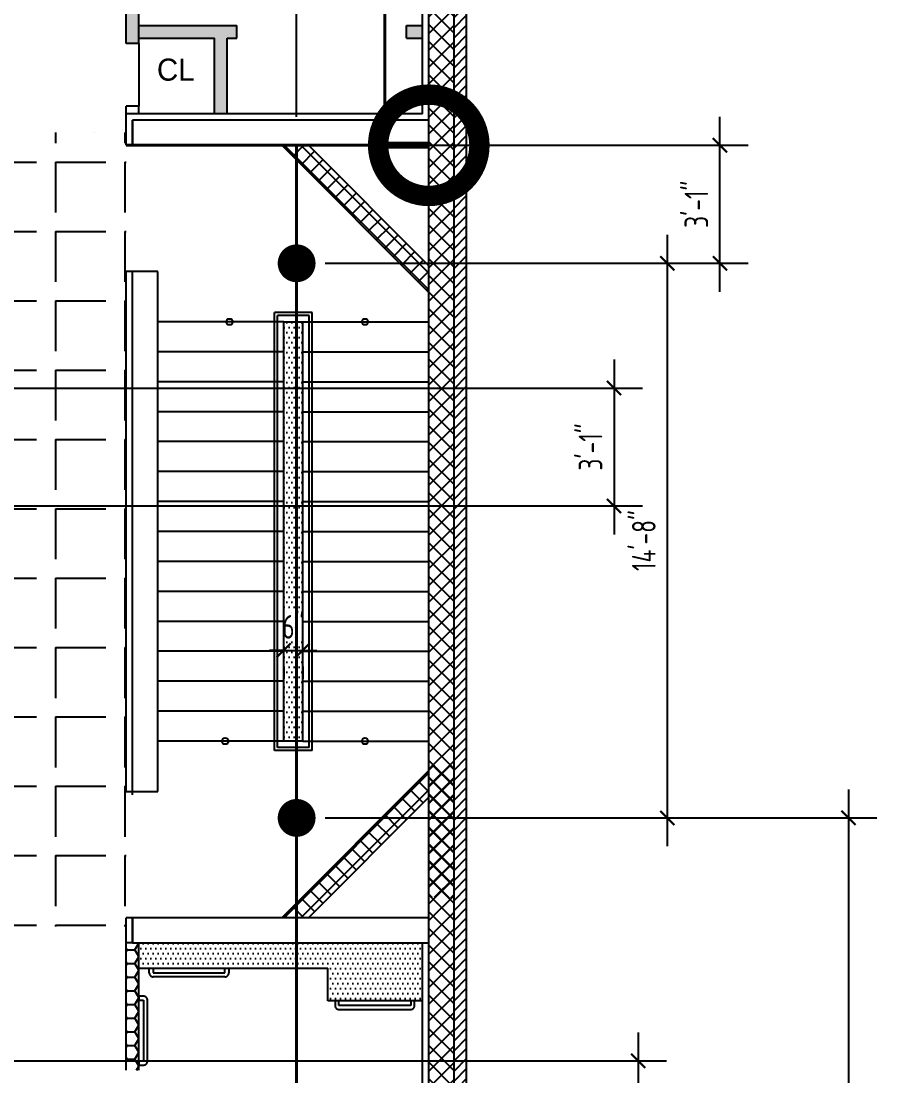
# Model space of a CAD drawing. Header units: inches. Extents: x -7743 to 108965, y 7770 to 27313.
# Drawn here: x 106509.2 to 106780.7, y 8165 to 8499.5 of the extents above; entities that cross this region are included whole.
import ezdxf

# ---------------------------------------------------------------- set-up
doc = ezdxf.new("R2010")
doc.units = ezdxf.units.IN
doc.header["$LTSCALE"] = 192
doc.header["$MEASUREMENT"] = 0
doc.linetypes.add('DASHED', pattern=[0.75, 0.5, -0.25])
doc.linetypes.add('HIDDEN', pattern=[0.375, 0.25, -0.125])
doc.layers.get('0').update_dxf_attribs({"linetype": 'CONTINUOUS'})
doc.layers.get('DEFPOINTS').update_dxf_attribs({"linetype": 'CONTINUOUS'})
for name, color, linetype in [('1DOORS', 1, 'CONTINUOUS'), ('1HIDDEN', 1, 'HIDDEN'), ('1SAN', 2, 'CONTINUOUS'), ('1wall', 7, 'CONTINUOUS'), ('A-HATCH', 1, 'CONTINUOUS'), ('A-PLAN-TEXT', 3, 'CONTINUOUS'), ('BRICK', 9, 'CONTINUOUS'), ('LEADER', 2, 'CONTINUOUS'), ('LIGHT', 2, 'CONTINUOUS'), ('MPFIXTURE', 3, 'CONTINUOUS')]:
    doc.layers.add(name, color=color, linetype=linetype)
doc.styles.add('AT7', font='ARCHTITL.SHX', dxfattribs={"height": 7})
doc.styles.get("Standard").update_dxf_attribs({"font": 'architxt.shx', "width": 0.85})
doc.dimstyles.new('DIM96', dxfattribs={"dimscale": 96, "dimtxt": 0.078125, "dimasz": 0.046875, "dimexe": 0.09375, "dimexo": 0.09375, "dimgap": 0.03125, "dimtad": 1, "dimdec": 0, "dimzin": 3, "dimdsep": 46, "dimlunit": 4, "dimtxsty": 'Standard', "dimblk1": 'ARCHTICK', "dimblk2": 'ARCHTICK', "dimsah": 1, "dimcen": 0, "dimdle": 0.09375, "dimadec": 0, "dimazin": 0, "dimtfac": 1, "dimtdec": 0, "dimtix": 1, "dimtmove": 2, "dimatfit": 3, "dimfxl": 1, "dimfrac": 2, "dimtolj": 1, "dimtzin": 1, "dimarcsym": 0})
pattern_1 = [(0, (-44113.4358, 40107.1258), (3.75, 2.1650635), [2.5, -5]), (120, (-44113.4358, 40107.1258), (-3.749999992, 2.165063514), [2.5, -5]), (60, (-44113.4358, 40107.1258), (8e-09, 4.330127014), [-5, 2.5])]

# ---------------------------------------------------------------- blocks, each defined once
blk = doc.blocks.new('_ARCHTICK')
at = {"color": 0, "linetype": 'ByBlock', "const_width": 0.15}
blk.add_lwpolyline([(-0.5, -0.5), (0.5, 0.5)], dxfattribs=at)
blk = doc.blocks.new('*D56')
at = {"layer": 'DEFPOINTS', "color": 0, "linetype": 'Continuous', "ltscale": 48, "transparency": 16777216}
for p in [(106592.54, 8303.79), (106598.54, 8303.79), (106598.54, 8299.95)]:
    blk.add_point(p, dxfattribs=at)
at = {"layer": 'LIGHT', "color": 0, "linetype": 'Continuous', "lineweight": -2, "ltscale": 48, "transparency": 16777216}
for p, q in [((106592.54, 8299.95), (106588.04, 8299.95)), ((106592.54, 8299.95), (106598.54, 8299.95)), ((106598.54, 8299.95), (106603.04, 8299.95)), ((106592.54, 8294.79), (106592.54, 8290.95)), ((106598.54, 8294.79), (106598.54, 8290.95))]:
    blk.add_line(p, q, dxfattribs=at)
at = {"layer": 'LIGHT', "color": 0, "linetype": 'Continuous', "lineweight": -2, "ltscale": 48, "transparency": 16777216, "xscale": 4.5, "yscale": 4.5, "zscale": 4.5}
blk.add_blockref('_ARCHTICK', (106592.54, 8299.95), dxfattribs=at)
at = {"layer": 'LIGHT', "color": 0, "linetype": 'Continuous', "lineweight": -2, "ltscale": 48, "transparency": 16777216, "xscale": 4.5, "yscale": 4.5, "zscale": 4.5, "rotation": 180}
blk.add_blockref('_ARCHTICK', (106598.54, 8299.95), dxfattribs=at)
at = {"layer": 'LIGHT', "color": 0, "linetype": 'Continuous', "ltscale": 48, "transparency": 16777216, "insert": (106595.54, 8307.42), "char_height": 7.5, "attachment_point": 5}
blk.add_mtext('\\A1;6"', dxfattribs=at)
blk = doc.blocks.new('*D141')
at = {"layer": 'DEFPOINTS', "color": 0, "linetype": 'Continuous', "lineweight": 200, "transparency": 16777216}
for p in [(106624.61, 8762.6), (106624.61, 8460.15), (106638.54, 8460.15)]:
    blk.add_point(p, dxfattribs=at)
at = {"layer": 'LIGHT', "color": 0, "linetype": 'Continuous', "lineweight": -2, "transparency": 16777216}
for p, q in [((106624.61, 8469.15), (106624.61, 8771.6)), ((106638.54, 8469.15), (106638.54, 8771.6)), ((106624.61, 8762.6), (106620.11, 8762.6)), ((106638.54, 8762.6), (106624.61, 8762.6)), ((106638.54, 8762.6), (106643.04, 8762.6))]:
    blk.add_line(p, q, dxfattribs=at)
at = {"layer": 'LIGHT', "color": 0, "linetype": 'Continuous', "lineweight": -2, "transparency": 16777216, "xscale": 4.5, "yscale": 4.5, "zscale": 4.5}
blk.add_blockref('_ARCHTICK', (106624.61, 8762.6), dxfattribs=at)
at = {"layer": 'LIGHT', "color": 0, "linetype": 'Continuous', "lineweight": -2, "transparency": 16777216, "xscale": 4.5, "yscale": 4.5, "zscale": 4.5, "rotation": 180}
blk.add_blockref('_ARCHTICK', (106638.54, 8762.6), dxfattribs=at)
at = {"layer": 'LIGHT', "color": 0, "linetype": 'Continuous', "lineweight": 40, "transparency": 16777216, "insert": (106631.57, 8770.07), "char_height": 7.5, "attachment_point": 5}
blk.add_mtext('\\A1;1\'-2"', dxfattribs=at)
blk = doc.blocks.new('*D148')
at = {"layer": 'DEFPOINTS', "color": 0, "linetype": 'Continuous', "lineweight": 200, "transparency": 16777216}
for p in [(106596.61, 8790.9), (106596.61, 8460.15), (106638.54, 8460.15)]:
    blk.add_point(p, dxfattribs=at)
at = {"layer": 'LIGHT', "color": 0, "linetype": 'Continuous', "lineweight": -2, "transparency": 16777216}
for p, q in [((106596.61, 8469.15), (106596.61, 8799.9)), ((106638.54, 8469.15), (106638.54, 8799.9)), ((106647.54, 8790.9), (106587.61, 8790.9))]:
    blk.add_line(p, q, dxfattribs=at)
at = {"layer": 'LIGHT', "color": 0, "linetype": 'Continuous', "lineweight": -2, "transparency": 16777216, "xscale": 4.5, "yscale": 4.5, "zscale": 4.5, "rotation": 180}
blk.add_blockref('_ARCHTICK', (106596.61, 8790.9), dxfattribs=at)
at = {"layer": 'LIGHT', "color": 0, "linetype": 'Continuous', "lineweight": -2, "transparency": 16777216, "xscale": 4.5, "yscale": 4.5, "zscale": 4.5}
blk.add_blockref('_ARCHTICK', (106638.54, 8790.9), dxfattribs=at)
at = {"layer": 'LIGHT', "color": 0, "linetype": 'Continuous', "lineweight": 40, "transparency": 16777216, "insert": (106617.57, 8798.36), "char_height": 7.5, "attachment_point": 5}
blk.add_mtext('\\A1;3\'-6"', dxfattribs=at)
blk = doc.blocks.new('*D155')
at = {"layer": 'DEFPOINTS', "color": 0, "linetype": 'Continuous', "lineweight": 200, "transparency": 16777216}
for p in [(106419, 8169.71), (106419, 8025.71), (106704.97, 8025.71)]:
    blk.add_point(p, dxfattribs=at)
at = {"layer": 'LIGHT', "color": 0, "linetype": 'Continuous', "lineweight": -2, "transparency": 16777216}
for p, q in [((106704.97, 8178.71), (106704.97, 8016.71)), ((106428, 8169.71), (106713.97, 8169.71)), ((106428, 8025.71), (106713.97, 8025.71))]:
    blk.add_line(p, q, dxfattribs=at)
at = {"layer": 'LIGHT', "color": 0, "linetype": 'Continuous', "lineweight": -2, "transparency": 16777216, "xscale": 4.5, "yscale": 4.5, "zscale": 4.5}
for p, rotation in [((106704.97, 8169.71), 90), ((106704.97, 8025.71), 270)]:
    blk.add_blockref('_ARCHTICK', p, dxfattribs=dict(at, rotation=rotation))
at = {"layer": 'LIGHT', "color": 0, "linetype": 'Continuous', "lineweight": 40, "transparency": 16777216, "insert": (106697.51, 8097.71), "char_height": 7.5, "attachment_point": 5, "rotation": 90}
blk.add_mtext('\\A1;12\'-0"', dxfattribs=at)
blk = doc.blocks.new('*D158')
at = {"layer": 'DEFPOINTS', "color": 0, "linetype": 'Continuous', "lineweight": 50, "transparency": 16777216}
for p in [(106600.35, 8460.15), (106730.9, 8460.15), (106596.61, 8422.71)]:
    blk.add_point(p, dxfattribs=at)
at = {"layer": 'LIGHT', "color": 0, "linetype": 'Continuous', "lineweight": -2, "transparency": 16777216}
for p, q in [((106730.9, 8413.71), (106730.9, 8469.15)), ((106609.35, 8460.15), (106739.9, 8460.15)), ((106605.61, 8422.71), (106739.9, 8422.71))]:
    blk.add_line(p, q, dxfattribs=at)
at = {"layer": 'LIGHT', "color": 0, "linetype": 'Continuous', "lineweight": -2, "transparency": 16777216, "xscale": 4.5, "yscale": 4.5, "zscale": 4.5}
for p, rotation in [((106730.9, 8460.15), 90), ((106730.9, 8422.71), 270)]:
    blk.add_blockref('_ARCHTICK', p, dxfattribs=dict(at, rotation=rotation))
at = {"layer": 'LIGHT', "color": 0, "linetype": 'Continuous', "lineweight": 40, "transparency": 16777216, "insert": (106723.44, 8441.43), "char_height": 7.5, "attachment_point": 5, "rotation": 90}
blk.add_mtext('\\A1;3\'-1"', dxfattribs=at)
blk = doc.blocks.new('*D173')
at = {"layer": 'DEFPOINTS', "color": 0, "linetype": 'Continuous', "lineweight": 50, "transparency": 16777216}
for p in [(106457.72, 8383.15), (106457.72, 8345.74), (106697.31, 8345.74)]:
    blk.add_point(p, dxfattribs=at)
at = {"layer": 'LIGHT', "color": 0, "linetype": 'Continuous', "lineweight": -2, "transparency": 16777216}
for p, q in [((106697.31, 8392.15), (106697.31, 8336.74)), ((106466.72, 8383.15), (106706.31, 8383.15)), ((106466.72, 8345.74), (106706.31, 8345.74))]:
    blk.add_line(p, q, dxfattribs=at)
at = {"layer": 'LIGHT', "color": 0, "linetype": 'Continuous', "lineweight": -2, "transparency": 16777216, "xscale": 4.5, "yscale": 4.5, "zscale": 4.5}
for p, rotation in [((106697.31, 8383.15), 90), ((106697.31, 8345.74), 270)]:
    blk.add_blockref('_ARCHTICK', p, dxfattribs=dict(at, rotation=rotation))
at = {"layer": 'LIGHT', "color": 0, "linetype": 'Continuous', "lineweight": 50, "transparency": 16777216, "insert": (106689.85, 8364.45), "char_height": 7.5, "attachment_point": 5, "rotation": 90}
blk.add_mtext('\\A1;3\'-1"', dxfattribs=at)
blk = doc.blocks.new('*D174')
at = {"layer": 'DEFPOINTS', "color": 0, "linetype": 'Continuous', "lineweight": 200, "transparency": 16777216}
for p in [(106596.61, 8422.71), (106596.61, 8246.8), (106714.22, 8246.8)]:
    blk.add_point(p, dxfattribs=at)
at = {"layer": 'LIGHT', "color": 0, "linetype": 'Continuous', "lineweight": -2, "transparency": 16777216}
for p, q in [((106714.22, 8431.71), (106714.22, 8237.8)), ((106605.61, 8422.71), (106723.22, 8422.71)), ((106605.61, 8246.8), (106723.22, 8246.8))]:
    blk.add_line(p, q, dxfattribs=at)
at = {"layer": 'LIGHT', "color": 0, "linetype": 'Continuous', "lineweight": -2, "transparency": 16777216, "xscale": 4.5, "yscale": 4.5, "zscale": 4.5}
for p, rotation in [((106714.22, 8422.71), 90), ((106714.22, 8246.8), 270)]:
    blk.add_blockref('_ARCHTICK', p, dxfattribs=dict(at, rotation=rotation))
at = {"layer": 'LIGHT', "color": 0, "linetype": 'Continuous', "lineweight": 40, "transparency": 16777216, "insert": (106706.76, 8334.76), "char_height": 7.5, "attachment_point": 5, "rotation": 90}
blk.add_mtext('\\A1;14\'-8"', dxfattribs=at)
blk = doc.blocks.new('*D214')
at = {"layer": 'DEFPOINTS', "color": 0, "linetype": 'Continuous', "lineweight": 200, "transparency": 16777216}
for p in [(106596.61, 8246.8), (106596.61, 8029.12), (106771.72, 8029.12)]:
    blk.add_point(p, dxfattribs=at)
at = {"layer": 'LIGHT', "color": 0, "linetype": 'Continuous', "lineweight": -2, "transparency": 16777216}
for p, q in [((106771.72, 8255.8), (106771.72, 8020.12)), ((106605.61, 8246.8), (106780.72, 8246.8)), ((106605.61, 8029.12), (106780.72, 8029.12))]:
    blk.add_line(p, q, dxfattribs=at)
at = {"layer": 'LIGHT', "color": 0, "linetype": 'Continuous', "lineweight": -2, "transparency": 16777216, "xscale": 4.5, "yscale": 4.5, "zscale": 4.5}
for p, rotation in [((106771.72, 8246.8), 90), ((106771.72, 8029.12), 270)]:
    blk.add_blockref('_ARCHTICK', p, dxfattribs=dict(at, rotation=rotation))
at = {"layer": 'LIGHT', "color": 0, "linetype": 'Continuous', "lineweight": 40, "transparency": 16777216, "insert": (106764.25, 8137.96), "char_height": 7.5, "attachment_point": 5, "rotation": 90}
blk.add_mtext('\\A1;18\'-2"', dxfattribs=at)

msp = doc.modelspace()

# ---------------------------------------------------------------- hatches: boundary and pattern name
at = {"layer": '1DOORS'}
h = msp.add_hatch(dxfattribs=at)
h.set_pattern_fill('ANSI37', color=256, scale=30, angle=270, style=0)
h.set_pattern_definition([(315, (252554.974, -20162.051), (2.65165043, 2.65165043), []), (45, (252554.974, -20162.051), (-2.65165043, 2.65165043), [])])
h.paths.add_polyline_path([(106186.54, 8307.43), (106178.54, 8307.43), (106178.54, 8232.79), (106186.54, 8232.6)])
h.paths.add_polyline_path([(106186.54, 8406.78), (106178.54, 8406.78), (106178.54, 8331.43), (106186.54, 8331.43)])
h.paths.add_polyline_path([(106646.54, 8673.31), (106638.54, 8673.31), (106638.54, 8221.66), (106646.54, 8221.46)])
h.paths.add_polyline_path([(106178.54, 8458.38), (106186.54, 8458.38), (106186.54, 8673.31), (106178.54, 8673.31)])
h = msp.add_hatch(dxfattribs=at)
h.set_pattern_fill('ANSI37', color=256, scale=30, angle=270, style=0)
h.set_pattern_definition([(315, (252554.974, -20119.9068), (2.65165043, 2.65165043), []), (45, (252554.974, -20119.9068), (-2.65165043, 2.65165043), [])])
h.paths.add_polyline_path([(106312.24, 7956.65), (106312.24, 7948.65), (106342.97, 7948.65), (106342.97, 7956.65)])
h.paths.add_polyline_path([(106496.33, 7956.65), (106496.33, 7948.65), (106510.58, 7948.65), (106510.58, 7956.65)])
h.paths.add_polyline_path([(106424.33, 7948.65), (106424.33, 7956.65), (106414.97, 7956.65), (106414.97, 7948.65)])
h.paths.add_polyline_path([(106638.54, 8161.64), (106646.54, 8161.64), (106646.54, 8263.61), (106638.54, 8263.8)])
h.paths.add_polyline_path([(106646.54, 8137.64), (106638.54, 8137.64), (106638.54, 7956.65), (106620.51, 7956.65), (106620.51, 7948.65), (106646.54, 7948.65)])
h.paths.add_polyline_path([(106186.54, 8203.78), (106178.54, 8203.78), (106178.54, 7948.65), (106204.86, 7948.65), (106204.86, 7956.65), (106186.54, 7956.65)])
h.paths.add_polyline_path([(106178.54, 8227.78), (106186.54, 8227.78), (106186.54, 8274.74), (106178.54, 8274.94)])
at = {"layer": '1SAN'}
h = msp.add_hatch(dxfattribs=at)
h.set_pattern_fill('ANSI31', color=1, scale=18, angle=180, style=0)
h.set_pattern_definition([(225, (252592.9598, -23056.5496), (1.590990258, -1.590990258), [])])
h.paths.add_polyline_path([(106496.33, 7944.65), (106524.58, 7944.65), (106524.58, 7948.65), (106496.33, 7948.65)])
h.paths.add_polyline_path([(106412.33, 7944.65), (106424.33, 7944.65), (106424.33, 7948.65), (106412.33, 7948.65)])
h.paths.add_polyline_path([(106314.07, 7944.65), (106364.33, 7944.65), (106364.33, 7948.65), (106314.07, 7948.65)])
h.paths.add_polyline_path([(106264.86, 7944.65), (106274.07, 7944.65), (106274.07, 7948.65), (106264.86, 7948.65)])
h.paths.add_polyline_path([(106178.54, 8406.78), (106174.54, 8406.78), (106174.54, 8331.43), (106178.54, 8331.43)])
h.paths.add_polyline_path([(106174.54, 8458.38), (106178.54, 8458.38), (106178.54, 8673.31), (106174.54, 8673.31)])
h.paths.add_polyline_path([(106646.54, 8161.64), (106650.54, 8161.64), (106650.54, 8673.31), (106646.54, 8673.31)])
h.paths.add_polyline_path([(106650.54, 8137.64), (106646.54, 8137.64), (106646.54, 7948.65), (106572.58, 7948.65), (106572.58, 7944.65), (106650.54, 7944.65)])
h.paths.add_polyline_path([(106178.54, 8203.78), (106174.54, 8203.78), (106174.54, 7944.65), (106216.86, 7944.65), (106216.86, 7948.65), (106178.54, 7948.65)])
h.paths.add_polyline_path([(106174.54, 8227.78), (106178.54, 8227.78), (106178.54, 8307.43), (106174.54, 8307.43)])
at = {"layer": 'A-PLAN-TEXT'}
h = msp.add_hatch(dxfattribs=at)
h.set_pattern_fill('DOTS', color=2, scale=25.344, angle=180, style=0)
h.set_pattern_definition([(1e-14, (87389.0678, 6579.121), (0.792, -1.584), [0, -1.584])])
h.paths.add_polyline_path([(106598.54, 8271.15), (106592.54, 8271.15), (106592.54, 8404.15), (106598.54, 8404.15)])
at = {"layer": 'BRICK'}
h = msp.add_hatch(dxfattribs=at)
h.set_pattern_fill('ANGLE', color=256, scale=80, angle=360, style=0)
h.set_pattern_definition([(360, (247496.067, 36768.816), (-1e-07, -22), [16, -6]), (270, (247496.067, 36768.816), (-22, 1e-07), [16, -6])])
h.paths.add_polyline_path([(106492.54, 8212.38), (106542.54, 8212.38), (106542.54, 8464.15), (106492.54, 8464.15)])
at = {"layer": 'LIGHT', "linetype": 'Continuous', "ltscale": 48}
h = msp.add_hatch(dxfattribs=at)
h.set_pattern_fill('HONEY,_O', color=1, scale=20)
h.set_pattern_definition(pattern_1)
h.paths.add_polyline_path([(106336.54, 8716.65), (106332.54, 8716.65), (106332.54, 8536.14), (106336.54, 8536.14)])
h.paths.add_polyline_path([(106504.54, 8716.65), (106500.54, 8716.65), (106500.54, 8530.15), (106504.54, 8530.15), (106504.54, 8534.15)])
h.paths.add_polyline_path([(106546.54, 8534.15), (106542.54, 8534.15), (106542.54, 8492.47), (106546.54, 8492.47)])
h.paths.add_polyline_path([(106577.63, 8498.15), (106546.54, 8498.15), (106546.54, 8494.15), (106570.54, 8494.15), (106570.54, 8470.15), (106574.54, 8470.15), (106574.54, 8494.15), (106577.63, 8494.15)])
h.paths.add_polyline_path([(106636.54, 8498.15), (106631.48, 8498.15), (106631.48, 8494.15), (106636.54, 8494.15)])
h = msp.add_hatch(dxfattribs=at)
h.set_pattern_fill('ANSI37', color=1, scale=30, angle=180, style=0)
h.set_pattern_definition([(225, (-44113.436, 40107.1258), (2.65165043, -2.65165043), []), (315, (-44113.436, 40107.1258), (2.65165043, 2.65165043), [])])
h.paths.add_polyline_path([(106600.35, 8460.15), (106591.86, 8460.15), (106638.54, 8413.47), (106638.54, 8421.96)])
h = msp.add_hatch(dxfattribs=at)
h.set_pattern_fill('ANSI37', color=1, scale=30, angle=180, style=0)
h.set_pattern_definition([(135, (-44113.436, -23431.8257), (2.65165043, 2.65165043), []), (45, (-44113.436, -23431.8257), (2.65165043, -2.65165043), [])])
h.paths.add_polyline_path([(106600.35, 8215.15), (106591.86, 8215.15), (106638.54, 8261.83), (106638.54, 8253.34)])
h = msp.add_hatch(dxfattribs=at)
h.set_pattern_fill('HONEY,_O', color=1, scale=20)
h.set_pattern_definition(pattern_1)
h.paths.add_polyline_path([(106546.54, 8207.15), (106544.54, 8207.15), (106542.54, 8207.15), (106542.54, 8166.79), (106546.54, 8166.79), (106546.54, 8188.99), (106546.54, 8188.99), (106546.54, 8190.24)])
h = msp.add_hatch(dxfattribs=at)
h.set_pattern_fill('DOTS,_O', color=1, scale=25.344, angle=180)
h.set_pattern_definition([(180, (-44113.4358, 40107.1258), (-0.792, -1.584), [0, -1.584])])
h.paths.add_polyline_path([(106636.54, 8207.15), (106546.54, 8207.15), (106546.54, 8199.15), (106606.54, 8199.15), (106606.54, 8188.79), (106608.79, 8188.79), (106608.79, 8188.79), (106610.04, 8188.79), (106632.79, 8188.79), (106632.79, 8188.79), (106634.04, 8188.79), (106636.54, 8188.79)])

# ---------------------------------------------------------------- linework, layer by layer
at = {"layer": '1DOORS'}
msp.add_line((106546.54, 8492.47), (106546.54, 8472.54), dxfattribs=at)
at = {"layer": '1HIDDEN', "linetype": 'DASHED', "ltscale": 10}
for points in [[(106575.1, 8199.15), (106575.1, 8197.65, -0.414214), (106573.85, 8196.4), (106551.1, 8196.4, -0.414214), (106549.85, 8197.65), (106549.85, 8199.15), (106551.1, 8199.15), (106551.1, 8197.65), (106573.85, 8197.65), (106573.85, 8199.15)], [(106546.54, 8168.4), (106548.04, 8168.4, 0.414214), (106549.29, 8169.65), (106549.29, 8188.99, 0.414214), (106548.04, 8190.24), (106546.54, 8190.24), (106546.54, 8188.99), (106548.04, 8188.99), (106548.04, 8169.65), (106546.54, 8169.65)], [(106608.79, 8188.79), (106608.79, 8187.29, 0.414214), (106610.04, 8186.04), (106632.79, 8186.04, 0.414214), (106634.04, 8187.29), (106634.04, 8188.79), (106632.79, 8188.79), (106632.79, 8187.29), (106610.04, 8187.29), (106610.04, 8188.79)]]:
    msp.add_lwpolyline(points, format="xyb", close=True, dxfattribs=at)
at = {"layer": '1SAN', "color": 1}
for p, q in [((106646.54, 8161.64), (106646.54, 8726.65)), ((106638.54, 8161.64), (106638.54, 8718.65)), ((106544.54, 8468.15), (106544.54, 8460.15)), ((106544.54, 8207.15), (106544.54, 8215.15))]:
    msp.add_line(p, q, dxfattribs=at)
at = {"layer": '1wall'}
for p, q in [((106650.54, 8161.64), (106650.54, 8730.65)), ((106636.54, 8470.15), (106636.54, 8716.65)), ((106542.54, 8492.47), (106542.54, 8534.15)), ((106546.54, 8492.47), (106546.54, 8534.15)), ((106546.54, 8498.15), (106577.63, 8498.15)), ((106577.63, 8494.15), (106577.63, 8498.15)), ((106631.48, 8498.15), (106636.54, 8498.15)), ((106631.48, 8494.15), (106631.48, 8498.15)), ((106546.54, 8492.47), (106542.54, 8492.47)), ((106546.54, 8494.15), (106570.54, 8494.15)), ((106570.54, 8470.15), (106570.54, 8494.15)), ((106574.54, 8470.15), (106574.54, 8494.15)), ((106574.54, 8494.15), (106577.63, 8494.15)), ((106631.48, 8494.15), (106636.54, 8494.15)), ((106542.54, 8470.15), (106542.54, 8472.54)), ((106546.54, 8472.54), (106542.54, 8472.54)), ((106546.54, 8470.15), (106546.54, 8472.54)), ((106636.54, 8470.15), (106542.54, 8470.15)), ((106542.54, 8460.15), (106542.54, 8470.15)), ((106542.54, 8460.15), (106542.54, 8470.15)), ((106542.54, 8460.15), (106542.54, 8470.15)), ((106532.49, 8464.15), (106532.49, 8464.15)), ((106591.86, 8460.15), (106638.54, 8413.47)), ((106600.35, 8460.15), (106638.54, 8421.96)), ((106638.54, 8215.15), (106638.54, 8460.15)), ((106552.54, 8420.15), (106542.54, 8420.15)), ((106542.54, 8255.15), (106542.54, 8420.15)), ((106552.54, 8420.15), (106544.54, 8420.15)), ((106552.54, 8255.15), (106552.54, 8420.15)), ((106592.54, 8404.15), (106598.54, 8404.15)), ((106592.54, 8271.15), (106592.54, 8404.15)), ((106598.54, 8271.15), (106598.54, 8404.15)), ((106598.54, 8271.15), (106592.54, 8271.15)), ((106591.86, 8215.15), (106638.54, 8261.83)), ((106542.54, 8255.15), (106552.54, 8255.15)), ((106600.35, 8215.15), (106638.54, 8253.34)), ((106638.54, 8215.15), (106542.54, 8215.15)), ((106542.54, 8166.79), (106542.54, 8215.15)), ((106544.54, 8207.15), (106638.54, 8207.15)), ((106546.54, 8166.79), (106546.54, 8207.15)), ((106636.54, 8126.79), (106636.54, 8207.15)), ((106636.54, 7958.65), (106636.54, 8205.15)), ((106546.54, 8199.15), (106606.54, 8199.15)), ((106606.54, 8188.79), (106606.54, 8199.15)), ((106636.54, 8188.79), (106606.54, 8188.79))]:
    msp.add_line(p, q, dxfattribs=at)
at = {"layer": '1wall', "lineweight": 40}
msp.add_line((106638.54, 8460.15), (106542.54, 8460.15), dxfattribs=at)
at = {"layer": 'A-HATCH'}
for p, q in [((106638.54, 8468.15), (106544.54, 8468.15)), ((106544.54, 8460.15), (106544.54, 8468.15)), ((106646.54, 8207.15), (106646.54, 8468.15)), ((106544.54, 8254.15), (106544.54, 8420.15)), ((106589.54, 8268.15), (106589.54, 8407.15)), ((106601.54, 8407.15), (106589.54, 8407.15)), ((106590.54, 8269.15), (106590.54, 8406.15)), ((106600.54, 8406.15), (106590.54, 8406.15)), ((106600.54, 8269.15), (106600.54, 8406.15)), ((106601.54, 8268.15), (106601.54, 8407.15)), ((106601.54, 8268.15), (106589.54, 8268.15)), ((106600.54, 8269.15), (106590.54, 8269.15)), ((106544.54, 8215.15), (106544.54, 8207.15)), ((106544.54, 8215.15), (106544.54, 8207.15))]:
    msp.add_line(p, q, dxfattribs=at)
at = {"layer": 'LEADER'}
for p, q in [((106592.54, 8404.15), (106552.54, 8404.15)), ((106598.54, 8404.15), (106638.54, 8404.15)), ((106592.54, 8394.65), (106552.54, 8394.65)), ((106598.54, 8394.65), (106638.54, 8394.65)), ((106592.54, 8385.15), (106552.54, 8385.15)), ((106598.54, 8385.15), (106638.54, 8385.15)), ((106592.54, 8375.65), (106552.54, 8375.65)), ((106598.54, 8375.65), (106638.54, 8375.65)), ((106592.54, 8366.15), (106552.54, 8366.15)), ((106598.54, 8366.15), (106638.54, 8366.15)), ((106592.54, 8356.65), (106552.54, 8356.65)), ((106598.54, 8356.65), (106638.54, 8356.65)), ((106592.54, 8347.15), (106552.54, 8347.15)), ((106598.54, 8347.15), (106638.54, 8347.15)), ((106592.54, 8337.65), (106552.54, 8337.65)), ((106598.54, 8337.65), (106638.54, 8337.65)), ((106592.54, 8328.15), (106552.54, 8328.15)), ((106598.54, 8328.15), (106638.54, 8328.15)), ((106592.54, 8318.65), (106552.54, 8318.65)), ((106598.54, 8318.65), (106638.54, 8318.65)), ((106592.54, 8309.15), (106552.54, 8309.15)), ((106598.54, 8309.15), (106638.54, 8309.15)), ((106592.54, 8299.65), (106552.54, 8299.65)), ((106598.54, 8299.65), (106638.54, 8299.65)), ((106592.54, 8290.15), (106552.54, 8290.15)), ((106598.54, 8290.15), (106638.54, 8290.15)), ((106592.54, 8280.65), (106552.54, 8280.65)), ((106598.54, 8280.65), (106638.54, 8280.65)), ((106592.54, 8271.15), (106552.54, 8271.15)), ((106598.54, 8271.15), (106638.54, 8271.15))]:
    msp.add_line(p, q, dxfattribs=at)
for centre in [(106575.3, 8404.15), (106618.29, 8404.15), (106573.92, 8271.15), (106618.29, 8271.15)]:
    msp.add_circle(centre, 1, dxfattribs=at)
at = {"layer": 'LIGHT', "color": 98, "linetype": 'Continuous', "lineweight": 40}
for p, q in [((106624.61, 8460.15), (106624.61, 8696.01)), ((106596.61, 8460.15), (106596.61, 8029.12)), ((106624.61, 8460.15), (106596.61, 8460.15))]:
    msp.add_line(p, q, dxfattribs=at)
at = {"layer": 'LIGHT', "color": 159, "linetype": 'Continuous', "lineweight": 35, "true_color": 0x22346e}
msp.add_line((106638.54, 8460.15), (106624.61, 8460.15), dxfattribs=at)
at = {"layer": 'LIGHT', "color": 116, "linetype": 'Continuous', "lineweight": 200, "true_color": 0x136734}
msp.add_line((106638.54, 8460.15), (106624.61, 8460.15), dxfattribs=at)
at = {"layer": 'LIGHT', "color": 98, "linetype": 'Continuous', "lineweight": 200}
msp.add_line((106624.61, 8460.15), (106638.54, 8460.15), dxfattribs=at)
at = {"layer": 'LIGHT', "linetype": 'Continuous', "ltscale": 48}
msp.add_line((106544.54, 8207.15), (106542.54, 8207.15), dxfattribs=at)
at = {"layer": 'LIGHT', "color": 27, "linetype": 'Continuous', "lineweight": 40, "const_width": 6.47}
msp.add_lwpolyline([(106622.46, 8460.15, 1), (106654.61, 8460.15, 1)], format="xyb", close=True, dxfattribs=at)
at = {"layer": 'LIGHT', "color": 6, "linetype": 'Continuous', "lineweight": 35, "const_width": 6}
for points in [[(106593.61, 8422.71, 1), (106599.61, 8422.71, 1)], [(106593.61, 8246.8, 1), (106599.61, 8246.8, 1)]]:
    msp.add_lwpolyline(points, format="xyb", close=True, dxfattribs=at)

# ---------------------------------------------------------------- texts
at = {"layer": 'MPFIXTURE', "style": 'AT7'}
msp.add_text('CL', height=7, rotation=0, dxfattribs=at).set_placement((106552.28, 8480.64))

# ---------------------------------------------------------------- dimensions: what is measured, and where the dimension line sits
at = {"layer": 'LIGHT', "color": 27, "linetype": 'Continuous', "lineweight": 40}
for base, p2, picture, middle in [((106596.61, 8790.9), (106596.61, 8460.15), '*D148', (106617.57, 8798.36)), ((106624.61, 8762.6), (106624.61, 8460.15), '*D141', (106631.57, 8770.07))]:
    dim = msp.add_linear_dim(base=base, p1=(106638.54, 8460.15), p2=p2, dimstyle='DIM96', dxfattribs=at)
    dim.commit()
    dim.dimension.update_dxf_attribs({"geometry": picture, "text_midpoint": middle})
for base, p1, p2, picture, middle in [((106730.9, 8460.15), (106596.61, 8422.71), (106600.35, 8460.15), '*D158', (106723.44, 8441.43)), ((106714.22, 8246.8), (106596.61, 8422.71), (106596.61, 8246.8), '*D174', (106706.76, 8334.76)), ((106771.72, 8029.12), (106596.61, 8246.8), (106596.61, 8029.12), '*D214', (106764.25, 8137.96)), ((106704.97, 8025.71), (106419, 8169.71), (106419, 8025.71), '*D155', (106697.51, 8097.71))]:
    dim = msp.add_linear_dim(base=base, p1=p1, p2=p2, angle=90, dimstyle='DIM96', dxfattribs=at)
    dim.commit()
    dim.dimension.update_dxf_attribs({"geometry": picture, "text_midpoint": middle})
at = {"layer": 'LIGHT', "color": 27, "linetype": 'Continuous', "lineweight": 50}
dim = msp.add_linear_dim(base=(106697.31, 8345.74), p1=(106457.72, 8383.15), p2=(106457.72, 8345.74), angle=90, dimstyle='DIM96', dxfattribs=at)
dim.commit()
dim.dimension.update_dxf_attribs({"geometry": '*D173', "text_midpoint": (106689.85, 8364.45)})
at = {"layer": 'LIGHT', "color": 1, "linetype": 'Continuous', "ltscale": 48}
dim = msp.add_linear_dim(base=(106598.54, 8299.95), p1=(106592.54, 8303.79), p2=(106598.54, 8303.79), dimstyle='DIM96', dxfattribs=at)
dim.commit()
dim.dimension.update_dxf_attribs({"geometry": '*D56', "text_midpoint": (106595.54, 8307.42)})

doc.saveas('drawing.dxf')
